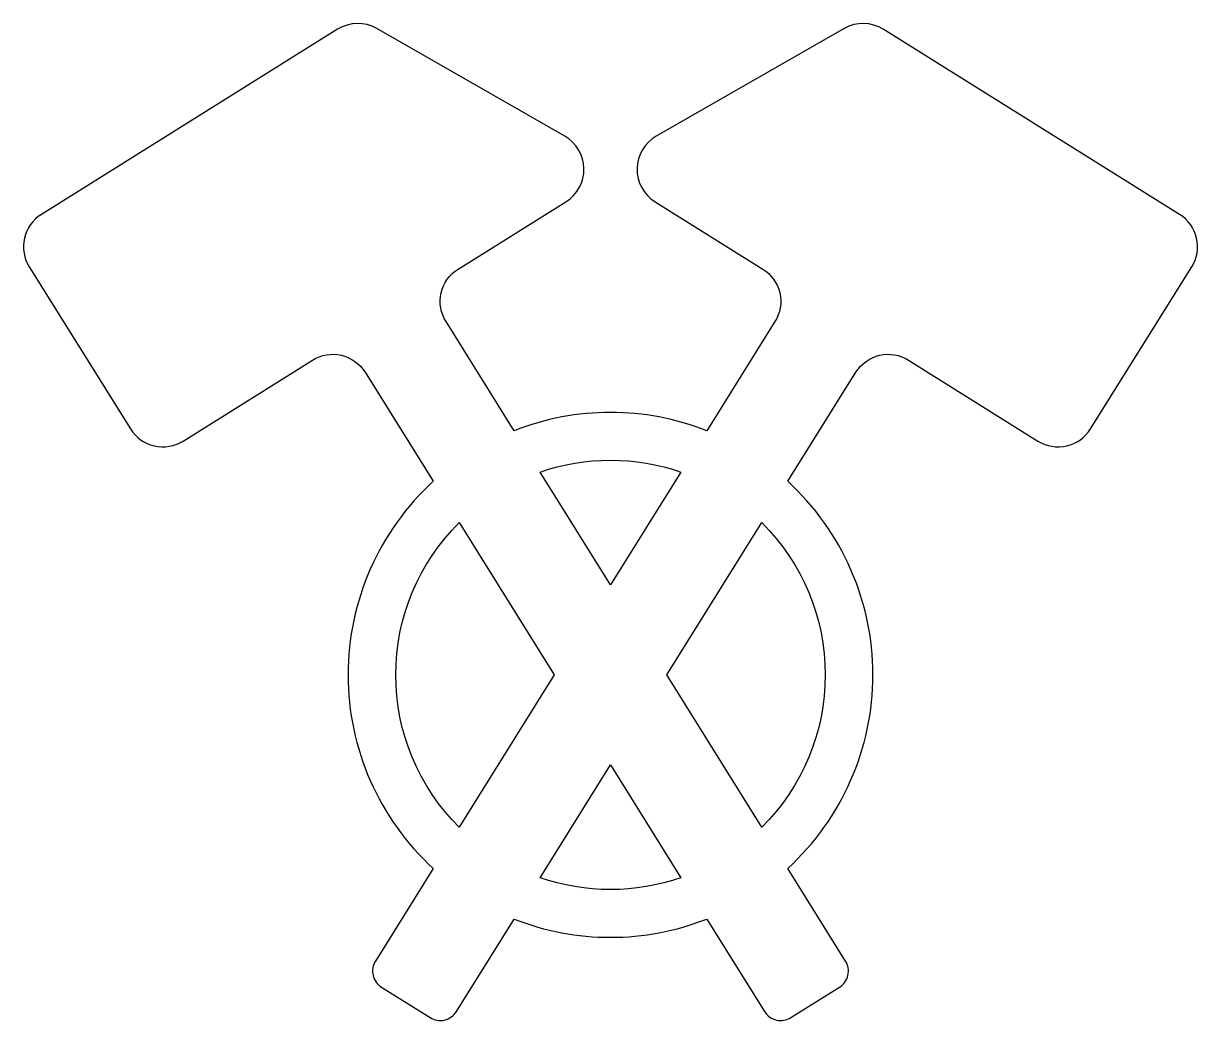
# Model space of a CAD drawing. Header units: millimetres. Extents: x -72 to 51, y -43 to 61.
import ezdxf

# ---------------------------------------------------------------- set-up
doc = ezdxf.new("R2010")
doc.units = ezdxf.units.MM

msp = doc.modelspace()

# ---------------------------------------------------------------- linework, layer by layer
for points in [[(-28.82, -27.4), (-34.88, -37.1, 0.414214), (-34.24, -39.85), (-29.15, -43.03, 0.414214), (-26.4, -42.4), (-20.34, -32.7, 0.190076), (-0.16, -32.7), (5.9, -42.4, 0.414214), (8.66, -43.03), (13.75, -39.85, 0.414214), (14.38, -37.1), (8.32, -27.4, 0.440264), (8.32, 13.17), (15.47, 24.6, -0.414214), (20.98, 25.87), (34.55, 17.39, 0.414214), (40.06, 18.67), (50.66, 35.63, 0.414214), (49.39, 41.14), (18.34, 60.54, 0.276486), (14.23, 60.62), (-5.45, 49.33, 0.566802), (-5.58, 42.47), (5.71, 35.41, -0.414214), (6.99, 29.9), (-0.16, 18.47, 0.190076), (-20.34, 18.47), (-27.48, 29.9, -0.414214), (-26.21, 35.41), (-14.91, 42.47, 0.566802), (-15.04, 49.33), (-34.73, 60.62, 0.276486), (-38.84, 60.54), (-69.88, 41.14, 0.414214), (-71.15, 35.63), (-60.55, 18.67, 0.414214), (-55.04, 17.39), (-41.47, 25.87, -0.414214), (-35.96, 24.6), (-28.82, 13.17, 0.440264)], [(-10.25, 2.32), (-17.63, 14.14, -0.168782), (-2.86, 14.14)], [(-16.14, -7.12), (-26.11, -23.07, -0.415855), (-26.11, 8.84)], [(-4.35, -7.12), (5.62, 8.84, -0.415855), (5.62, -23.07)], [(-10.25, -16.55), (-2.86, -28.37, -0.168782), (-17.63, -28.37)]]:
    msp.add_lwpolyline(points, format="xyb", close=True)

doc.saveas('drawing.dxf')
